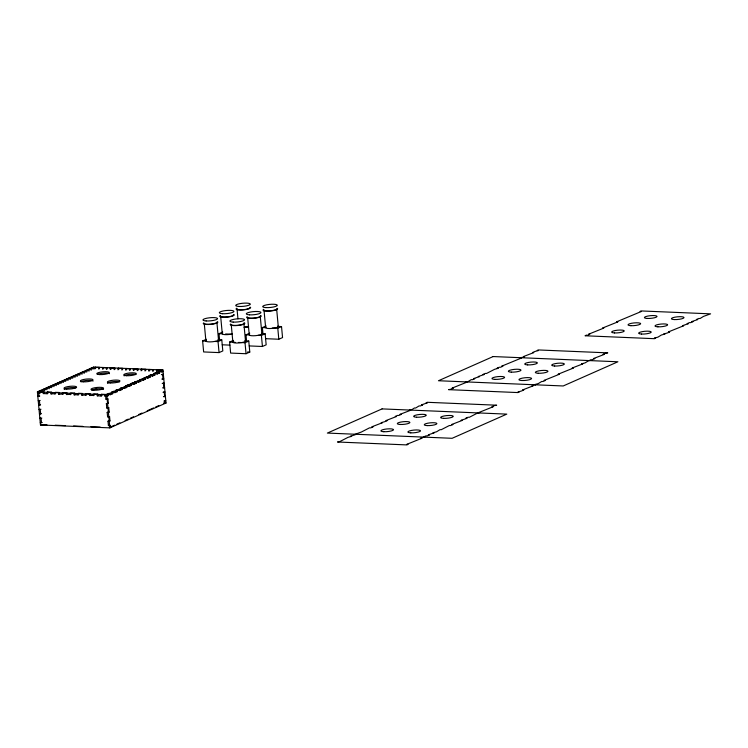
<?xml version="1.0" encoding="UTF-8"?>
<svg xmlns="http://www.w3.org/2000/svg" width="748" height="748" viewBox="0 0 748 748"><rect width="100%" height="100%" fill="white"/><g stroke="black" fill="none" stroke-linecap="round" stroke-linejoin="round"><path stroke-width="1.12" d="M37.4 391.924L93.575 367.081L162.952 369.989L166.019 403.032L109.844 427.865L40.467 424.967L37.4 391.924L106.777 394.832L162.952 369.989M42.262 391.821L42.131 390.428L38.569 391.41M43.384 390.736L43.253 389.334L46.815 388.352L46.946 389.755M48.059 388.67L47.928 387.268L51.5 386.286L51.631 387.679M52.743 386.594L52.612 385.201L56.175 384.21L56.306 385.613M57.428 384.528L57.297 383.126L60.859 382.144L60.99 383.546M62.103 382.452L61.972 381.059L65.543 380.078L65.665 381.471M66.787 380.386L66.656 378.984L70.218 378.002L70.349 379.404M71.471 378.32L71.341 376.917L74.903 375.935L75.034 377.329M76.146 376.244L76.016 374.851L79.587 373.86L79.709 375.262M80.831 374.178L80.7 372.775L84.262 371.793L84.393 373.196M85.515 372.102L85.384 370.709L88.947 369.727L89.077 371.12M90.19 370.036L90.059 368.633L93.622 367.651L92.406 367.605L92.528 368.998M94.884 368.895L94.753 367.492L95.501 367.165L95.632 368.568M39.494 393.046L38.756 393.373L39.036 396.384L37.811 396.328L38.55 396.001M37.531 393.326L40.196 393.074M94.753 367.492L99.353 367.324L99.484 368.727M39.457 393.401L39.326 392.008L40.074 391.681L43.926 391.84L43.178 392.167L43.309 393.57L44.057 393.233M55.614 393.719L51.023 393.887L50.892 392.494L51.631 392.158L47.779 391.999L47.04 392.326L47.161 393.729L43.309 393.57M102.598 369.213L102.467 367.82L103.205 367.492L103.336 368.886M39.036 396.384L39.775 396.057M47.161 393.729L47.909 393.401L47.779 391.999M102.467 367.82L107.067 367.651L107.188 369.045M51.023 393.887L51.762 393.56M110.302 369.54L110.171 368.138L110.919 367.81L111.05 369.213M38.961 400.404L38.213 400.732L40.186 400.461M110.171 368.138L114.771 367.969L114.902 369.372M54.875 394.046L54.744 392.653L55.492 392.326L59.344 392.485L58.596 392.812L58.727 394.215L59.475 393.887M118.016 369.858L117.885 368.465L118.623 368.138L118.754 369.531M58.727 394.215L63.328 394.046M39.373 404.808L38.625 405.136L40.588 404.864M117.885 368.465L122.485 368.296L122.607 369.69M62.58 394.374L62.458 392.971L63.197 392.644L67.049 392.812L66.31 393.139L66.441 394.533L67.18 394.205M125.72 370.185L125.589 368.783L126.337 368.455L126.468 369.858M66.441 394.533L71.032 394.364M125.589 368.783L130.189 368.614L130.32 370.017M39.775 409.212L39.036 409.549L41 409.268M70.293 394.701L70.162 393.298L70.901 392.971L74.763 393.13L74.015 393.457L74.145 394.86L74.894 394.533M133.434 370.503L133.303 369.11L134.042 368.783L134.173 370.176M74.145 394.86L78.746 394.692M133.303 369.11L137.894 368.942L138.025 370.344M218.5 339.788L221.782 339.929L222.811 350.934L219.061 352.598L203.643 351.943L202.624 340.938L206.364 339.283M219.622 340.293L219.005 333.692L222.754 332.037M40.186 413.625L39.448 413.953L41.411 413.672M77.998 395.019L77.867 393.616L78.615 393.289L82.467 393.457L81.728 393.785L81.859 395.178L82.598 394.851M141.138 370.83L141.007 369.428L141.755 369.101L141.886 370.503M96.838 389.156L94.874 389.437M81.859 395.178L86.45 395.009M141.007 369.428L145.608 369.269L145.738 370.662M85.711 395.346L85.581 393.944L86.319 393.616L90.181 393.775L89.433 394.103L89.564 395.505L90.302 395.178M148.852 371.158L148.721 369.755L149.46 369.428L149.591 370.821M40.598 418.029L39.85 418.356L41.823 418.076M89.564 395.505L94.164 395.337M148.721 369.755L153.312 369.587L153.443 370.989M214.76 341.443L218.042 341.584L221.782 339.929M93.416 395.664L93.285 394.271L94.033 393.934L97.885 394.103L97.147 394.43L97.268 395.823L98.016 395.496M109.844 427.865L106.721 394.261L107.946 394.318L108.077 395.711L106.908 396.234L104.982 396.15L104.851 394.748L105.599 394.42L101.737 394.261L100.999 394.589L101.13 395.991L97.268 395.823M156.556 371.476L156.426 370.082L157.173 369.746L157.295 371.148M41 422.433L40.261 422.76L42.225 422.48M101.13 395.991L101.868 395.664L101.737 394.261M156.426 370.082L161.026 369.914L161.157 371.307M106.721 394.261L110.293 393.28L110.424 394.682L109.199 394.626L109.068 393.233M113.743 391.157L113.874 392.56L115.099 392.606L114.968 391.213L111.405 392.195L112.63 392.242L112.761 393.644L110.424 394.682M116.09 390.119L117.314 390.176L117.436 391.569L116.221 391.522L116.09 390.119L119.652 389.138L119.783 390.54L118.558 390.484M120.765 388.053L121.989 388.1L122.12 389.502L120.896 389.456L120.765 388.053L124.336 387.071L124.458 388.464L123.242 388.418M125.449 385.987L126.674 386.033L126.805 387.436L125.58 387.38L125.449 385.987L127.786 384.949L129.011 384.996L129.142 386.398L127.917 386.342L127.786 384.949M132.471 382.883L132.602 384.276L133.827 384.332L133.696 382.929L132.471 382.883L130.133 383.911L131.358 383.967L131.48 385.36L129.142 386.398M134.808 381.845L136.033 381.891L136.164 383.294L134.939 383.238L134.808 381.845L138.38 380.863L138.502 382.256L137.286 382.209M139.493 379.769L140.718 379.825L140.848 381.218L139.624 381.171L139.493 379.769L143.055 378.787L143.186 380.19L141.961 380.134M144.177 377.703L145.402 377.759L145.523 379.152L144.299 379.105L144.177 377.703L147.739 376.721L147.87 378.114L146.645 378.067L146.514 376.665M151.199 374.598L151.32 376.001L152.545 376.048L152.414 374.645L151.199 374.598L148.852 375.636L150.077 375.683L150.208 377.086L147.87 378.114M153.536 373.561L154.761 373.617L154.892 375.01L153.667 374.963L153.536 373.561L155.874 372.532L157.099 372.579L157.23 373.981L156.005 373.925L155.874 372.532M104.982 396.15L105.72 395.823M40.467 424.967L46.993 424.873M106.431 395.851L105.683 396.178L105.964 399.189L107.927 398.908L108.338 403.312L106.375 403.593L106.777 407.997L108.75 407.716L109.152 412.12L107.188 412.4L107.6 416.804L109.563 416.524L109.975 420.937L108.011 421.208L108.413 425.612L110.386 425.341L110.582 427.538L109.367 427.491M115.099 392.606L117.436 391.569M119.783 390.54L122.12 389.502M124.458 388.464L126.805 387.436M133.827 384.332L136.164 383.294M138.502 382.256L140.848 381.218M143.186 380.19L145.523 379.152M152.545 376.048L154.892 375.01M157.23 373.981L159.567 372.943L159.436 371.541L158.221 371.494L161.783 370.512L161.914 371.906L160.689 371.859M161.914 371.906L163.083 371.391L161.858 371.335M243.857 323.332L245.494 340.957L248.766 341.06L249.785 352.065L246.045 353.72L230.627 353.075L229.599 342.07L233.348 340.405M246.597 341.425L245.989 334.824L249.729 333.169M262.987 334.178L262.37 327.577L266.12 325.922M105.964 399.189L107.927 398.908M161.39 374.673L163.363 374.393L162.138 374.346M106.375 403.593L108.338 403.312M238.416 342.434L245.017 342.715L248.766 341.06M258.125 335.328L261.407 335.469L265.147 333.814L266.166 344.819L262.426 346.483L249.215 345.922M272.291 327.989L277.789 328.222L281.529 326.567L282.557 337.582L278.808 339.237L265.596 338.676M161.802 379.077L163.765 378.806L162.54 378.75M106.777 407.997L108.75 407.716M162.213 383.481L164.177 383.21L162.952 383.154M107.188 412.4L109.152 412.12M162.615 387.885L164.588 387.614L163.363 387.558M107.6 416.804L109.563 416.524M163.027 392.298L164.99 392.017L163.775 391.961M108.011 421.208L109.975 420.937M163.438 396.702L165.402 396.421L164.177 396.375M108.413 425.612L109.161 425.285M163.849 401.106L165.813 400.825L164.588 400.778M110.414 427.024L114.622 425.163M116.725 424.238L119.876 422.835M125.14 420.516L128.291 419.114M130.395 418.188L133.555 416.795M138.81 414.467L141.961 413.074M147.225 410.746L153.536 407.959M155.64 407.024L158.791 405.631M465.396 382.228L467.79 381.761L471.249 379.638L472.474 379.694L474.812 378.656L473.587 378.6L479.496 376.581L478.271 376.534L484.18 374.514L482.956 374.468L485.293 373.43L486.518 373.476L494.652 369.288L498.215 368.306L496.999 368.25L499.337 367.221L500.562 367.268L502.899 366.23L501.674 366.183L521.627 357.955L520.402 357.899L521.571 357.385M466.621 382.275L452.101 388.109L453.325 388.156L450.979 389.194L448.585 389.661L517.962 392.569L519.14 392.046L517.915 391.999L521.478 391.017L523.815 389.979L522.59 389.932L533.184 385.837L531.959 385.79L533.548 385.08M522.796 357.441L524.395 356.731L523.17 356.684L533.754 352.589L532.529 352.542L534.867 351.504L538.438 350.522L537.214 350.466L538.382 349.952L607.759 352.86L605.366 353.327L603.028 354.356L604.253 354.412L593.66 358.498L594.884 358.554L592.547 359.582L589.723 360.237M354.309 434.569L361.377 432.026L369.521 427.837L370.746 427.884L373.084 426.856L371.859 426.799L382.443 422.714L381.218 422.657L384.79 421.676L387.127 420.647L385.903 420.591L396.487 416.505L395.262 416.449L397.609 415.421L398.824 415.467L401.171 414.429L399.946 414.383L410.53 410.297L409.306 410.241L410.474 409.726M355.524 434.616L350.363 436.308L351.588 436.355L348.026 437.337L339.891 441.535L337.498 442.003L406.875 444.91L408.043 444.387L406.819 444.34L422.087 438.178L420.862 438.122L422.461 437.421M411.699 409.773L414.42 407.987L415.636 408.034L419.095 405.912L420.32 405.968L422.657 404.93L421.433 404.874L427.342 402.854L426.117 402.807L427.286 402.293L496.663 405.201L494.269 405.659L491.932 406.697L493.156 406.753L478.636 412.578M534.773 385.136L535.951 384.612L534.726 384.566L538.289 383.584L541.748 381.461L542.964 381.508L545.311 380.48L544.086 380.423L559.354 374.262L558.13 374.215L573.398 368.053L572.173 368.007L582.757 363.911L581.533 363.865L585.095 362.883L588.554 360.76L590.948 360.293M423.686 437.468L424.855 436.954L423.63 436.907L425.967 435.869L427.192 435.916L429.539 434.887L428.314 434.831L434.214 432.812L432.989 432.765L436.561 431.783L440.011 429.661L441.236 429.707L449.38 425.519L450.595 425.565L452.942 424.537L451.717 424.481L462.301 420.395L461.077 420.339L466.986 418.328L465.761 418.272L468.098 417.234L469.323 417.291L477.458 413.102L479.861 412.634M281.529 326.567L278.256 326.427L276.629 308.849A6.339 1.346 -5.3 0 1 270.524 310.785A6.339 1.346 -5.3 0 1 264.007 310.055L265.643 327.671L262.37 327.577M245.316 326.857L247.523 326.951M265.147 333.814L261.865 333.673L260.239 316.095A6.339 1.346 -5.3 0 1 254.142 318.031A6.339 1.346 -5.3 0 1 247.625 317.302L249.262 334.917L245.989 334.824M219.005 333.692L222.287 333.823L220.641 316.17A6.339 1.346 -5.3 0 0 227.168 316.9A6.339 1.346 -5.3 0 0 233.264 314.964M225.606 333.963L231.141 334.197M202.624 340.938L205.906 341.069L204.26 323.416A6.339 1.346 -5.3 0 0 210.141 324.202A6.339 1.346 -5.3 0 0 216.789 322.491M229.599 342.07L235.096 342.294M222.231 344.791L229.935 345.118M247.588 351.971L249.785 352.065M88.947 369.727L87.722 369.671L87.853 371.073M158.342 372.887L159.567 372.943M84.262 371.793L83.037 371.747L83.168 373.14M79.587 373.86L78.362 373.813L78.493 375.206M148.983 377.029L150.208 377.086M74.903 375.935L73.678 375.879L73.809 377.282M70.218 378.002L68.994 377.955L69.125 379.348M65.543 380.078L64.319 380.021L64.45 381.424M60.859 382.144L59.634 382.088L59.765 383.49M130.264 385.314L131.48 385.36M56.175 384.21L54.95 384.163L55.081 385.557M51.5 386.286L50.275 386.23L50.406 387.632M46.815 388.352L45.591 388.306L45.721 389.699M42.131 390.428L40.906 390.372L41.037 391.774M111.536 393.588L112.761 393.644M106.852 395.664L108.077 395.711M163.7 402.929L166.019 403.032M164.046 403.303L165.271 403.359L165.065 401.152M55.081 425.219L65.487 425.649M73.585 425.986L82.832 426.379M90.929 426.715L100.176 427.108M277.789 328.222L278.808 339.237M261.407 335.469L262.426 346.483M245.017 342.715L246.045 353.72M237.023 308.924L237.948 318.835M232.871 342.163L231.244 324.548A6.339 1.346 -5.3 0 0 237.434 325.305A6.339 1.346 -5.3 0 0 243.848 323.473M216.985 323.304L218.51 339.826M218.042 341.584L219.061 352.598M162.615 374.729L163.027 379.133M163.438 383.537L163.84 387.941M164.251 392.345L164.663 396.749M160.278 370.241L160.409 371.634M152.573 369.914L152.704 371.317M144.86 369.596L144.99 370.989M137.155 369.269L137.286 370.671M129.441 368.951L129.572 370.344M121.737 368.624L121.868 370.026M114.033 368.306L114.154 369.699M106.319 367.979L106.45 369.381M98.614 367.651L98.745 369.054M93.575 367.081L93.752 369.054M91.284 368.689L91.415 370.082M86.609 370.756L86.731 372.158M81.925 372.831L82.056 374.224M77.24 374.898L77.371 376.3M72.565 376.964L72.687 378.366M67.881 379.04L68.012 380.433M63.197 381.106L63.328 382.509M58.522 383.182L58.653 384.575M53.837 385.248L53.968 386.651M49.153 387.314L49.284 388.717M44.478 389.39L44.609 390.783M39.438 400.788L39.85 405.192M40.261 409.595L40.663 413.999M41.075 418.403L41.486 422.807M217.182 321.546A7.358 1.571 -5.3 0 1 210.871 324.351A7.358 1.571 -5.3 0 1 203.718 322.856M218.079 339.414A6.339 1.346 -5.3 0 1 212.357 341.771A6.339 1.346 -5.3 0 1 206.233 340.518M233.853 314.422A7.358 1.571 -5.3 0 1 226.541 317.171A7.358 1.571 -5.3 0 1 220.37 315.45M232.235 333.973A6.339 1.346 -5.3 0 1 224.811 334.608A6.339 1.346 -5.3 0 1 222.614 333.271M250.234 307.176A7.358 1.571 -5.3 0 1 242.922 309.924A7.358 1.571 -5.3 0 1 236.761 308.213M249.645 307.718A6.339 1.346 -5.3 0 1 244.194 309.588A6.339 1.346 -5.3 0 1 237.2 309.186M248.617 326.726A6.339 1.346 -5.3 0 1 244.063 327.362M277.218 308.307A7.358 1.571 -5.3 0 1 269.906 311.056A7.358 1.571 -5.3 0 1 263.735 309.335M277.826 326.053A6.339 1.346 -5.3 0 1 272.104 328.409A6.339 1.346 -5.3 0 1 265.979 327.156M260.547 315.432A7.358 1.571 -5.3 0 1 254.236 318.237A7.358 1.571 -5.3 0 1 247.083 316.741M261.435 333.299A6.339 1.346 -5.3 0 1 255.713 335.656A6.339 1.346 -5.3 0 1 249.589 334.403M244.157 322.678A7.358 1.571 -5.3 0 1 237.855 325.483A7.358 1.571 -5.3 0 1 230.702 323.987M244.895 340.48A6.339 1.346 -5.3 0 1 239.07 342.93A6.339 1.346 -5.3 0 1 233.572 341.434M91.742 390.073A6.339 1.346 -5.3 0 1 98.091 388.764A6.339 1.346 -5.3 0 1 103.542 389.306M107.497 383.387A6.339 1.346 -5.3 0 1 112.611 381.695A6.339 1.346 -5.3 0 1 119.493 381.835M124.093 375.861A6.339 1.346 -5.3 0 1 129.619 374.374A6.339 1.346 -5.3 0 1 135.874 374.589M97.53 374.449A6.339 1.346 -5.3 0 1 103.879 373.14A6.339 1.346 -5.3 0 1 109.33 373.682M80.915 381.835A6.339 1.346 -5.3 0 1 87.525 380.377A6.339 1.346 -5.3 0 1 93.07 381.05M64.206 389.362A6.339 1.346 -5.3 0 1 69.246 387.81A6.339 1.346 -5.3 0 1 75.819 387.857M493.147 356.553L438.459 380.741L563.207 385.968L617.885 361.78L493.147 356.553M382.05 408.894L327.362 433.073L452.11 438.3L506.798 414.121L382.05 408.894M586.217 335.263L585.048 335.777L654.425 338.685L655.594 338.171L654.378 338.124L657.941 337.133L661.391 335.011L664.963 334.029L663.738 333.982L667.3 333L669.638 331.962L668.413 331.906L683.681 325.754L682.457 325.698L688.366 323.678L687.141 323.632L689.478 322.594L690.703 322.65L693.05 321.612L691.825 321.556L697.725 319.536L696.5 319.49L698.847 318.452L700.072 318.508L703.522 316.385L710.6 313.851L641.223 310.944L640.054 311.458L641.279 311.514L616.642 321.808L617.867 321.864L602.598 328.017L603.823 328.073L588.564 334.225L589.779 334.281L587.442 335.319L586.217 335.263M400.189 424.471A6.339 1.346 -5.3 0 0 409.895 422.536A6.339 1.346 -5.3 0 0 400.685 422.087A6.339 1.346 -5.3 0 0 400.189 424.471M416.571 417.234A6.339 1.346 -5.3 0 0 426.276 415.29A6.339 1.346 -5.3 0 0 417.075 414.841A6.339 1.346 -5.3 0 0 416.571 417.234M443.555 418.366A6.339 1.346 -5.3 0 0 453.26 416.421A6.339 1.346 -5.3 0 0 444.05 415.972A6.339 1.346 -5.3 0 0 443.555 418.366M427.164 425.603A6.339 1.346 -5.3 0 0 436.879 423.667A6.339 1.346 -5.3 0 0 427.669 423.218A6.339 1.346 -5.3 0 0 427.164 425.603M410.783 432.849A6.339 1.346 -5.3 0 0 420.498 430.913A6.339 1.346 -5.3 0 0 411.288 430.465A6.339 1.346 -5.3 0 0 410.783 432.849M383.799 431.718A6.339 1.346 -5.3 0 0 393.513 429.782A6.339 1.346 -5.3 0 0 384.304 429.333A6.339 1.346 -5.3 0 0 383.799 431.718M494.895 379.386A6.339 1.346 -5.3 0 0 504.61 377.441A6.339 1.346 -5.3 0 0 495.4 376.992A6.339 1.346 -5.3 0 0 494.895 379.386M521.88 380.517A6.339 1.346 -5.3 0 0 531.585 378.572A6.339 1.346 -5.3 0 0 522.375 378.123A6.339 1.346 -5.3 0 0 521.88 380.517M538.261 373.271A6.339 1.346 -5.3 0 0 547.966 371.326A6.339 1.346 -5.3 0 0 538.766 370.877A6.339 1.346 -5.3 0 0 538.261 373.271M554.642 366.024A6.339 1.346 -5.3 0 0 564.357 364.08A6.339 1.346 -5.3 0 0 555.147 363.631A6.339 1.346 -5.3 0 0 554.642 366.024M527.667 364.893A6.339 1.346 -5.3 0 0 537.373 362.958A6.339 1.346 -5.3 0 0 528.163 362.5A6.339 1.346 -5.3 0 0 527.667 364.893M511.277 372.139A6.339 1.346 -5.3 0 0 520.991 370.195A6.339 1.346 -5.3 0 0 511.782 369.746A6.339 1.346 -5.3 0 0 511.277 372.139M614.547 332.935A6.339 1.346 -5.3 0 0 624.253 330.999A6.339 1.346 -5.3 0 0 615.052 330.551A6.339 1.346 -5.3 0 0 614.547 332.935M630.929 325.689A6.339 1.346 -5.3 0 0 640.643 323.753A6.339 1.346 -5.3 0 0 631.434 323.304A6.339 1.346 -5.3 0 0 630.929 325.689M647.31 318.452A6.339 1.346 -5.3 0 0 657.025 316.507A6.339 1.346 -5.3 0 0 647.815 316.058A6.339 1.346 -5.3 0 0 647.31 318.452M674.294 319.574A6.339 1.346 -5.3 0 0 684.009 317.638A6.339 1.346 -5.3 0 0 674.799 317.189A6.339 1.346 -5.3 0 0 674.294 319.574M657.913 326.82A6.339 1.346 -5.3 0 0 667.618 324.884A6.339 1.346 -5.3 0 0 658.408 324.436A6.339 1.346 -5.3 0 0 657.913 326.82M641.522 334.066A6.339 1.346 -5.3 0 0 651.237 332.131A6.339 1.346 -5.3 0 0 642.027 331.682A6.339 1.346 -5.3 0 0 641.522 334.066M206.149 320.957A7.358 1.571 -5.3 0 0 217.556 318.751A7.358 1.571 -5.3 0 0 207.018 318.162A7.358 1.571 -5.3 0 0 206.149 320.957M222.539 313.711A7.358 1.571 -5.3 0 0 233.937 311.505A7.358 1.571 -5.3 0 0 223.409 310.916A7.358 1.571 -5.3 0 0 222.539 313.711M238.921 306.465A7.358 1.571 -5.3 0 0 250.318 304.258A7.358 1.571 -5.3 0 0 239.79 303.669A7.358 1.571 -5.3 0 0 238.921 306.465M265.905 307.596A7.358 1.571 -5.3 0 0 277.302 305.39A7.358 1.571 -5.3 0 0 266.765 304.801A7.358 1.571 -5.3 0 0 265.905 307.596M249.514 314.843A7.358 1.571 -5.3 0 0 260.921 312.636A7.358 1.571 -5.3 0 0 250.384 312.047A7.358 1.571 -5.3 0 0 249.514 314.843M233.133 322.089A7.358 1.571 -5.3 0 0 244.531 319.873A7.358 1.571 -5.3 0 0 234.002 319.284A7.358 1.571 -5.3 0 0 233.133 322.089M93.762 390.204A6.339 1.346 -5.3 0 0 103.579 388.306A6.339 1.346 -5.3 0 0 94.51 387.801A6.339 1.346 -5.3 0 0 93.762 390.204M110.143 382.957A6.339 1.346 -5.3 0 0 119.961 381.059A6.339 1.346 -5.3 0 0 110.891 380.554A6.339 1.346 -5.3 0 0 110.143 382.957M126.524 375.711A6.339 1.346 -5.3 0 0 136.351 373.813A6.339 1.346 -5.3 0 0 127.272 373.308A6.339 1.346 -5.3 0 0 126.524 375.711M99.549 374.589A6.339 1.346 -5.3 0 0 109.367 372.682A6.339 1.346 -5.3 0 0 100.297 372.177A6.339 1.346 -5.3 0 0 99.549 374.589M83.159 381.826A6.339 1.346 -5.3 0 0 92.986 379.928A6.339 1.346 -5.3 0 0 83.907 379.423A6.339 1.346 -5.3 0 0 83.159 381.826M66.778 389.072A6.339 1.346 -5.3 0 0 76.605 387.174A6.339 1.346 -5.3 0 0 67.526 386.669A6.339 1.346 -5.3 0 0 66.778 389.072"/></g></svg>
